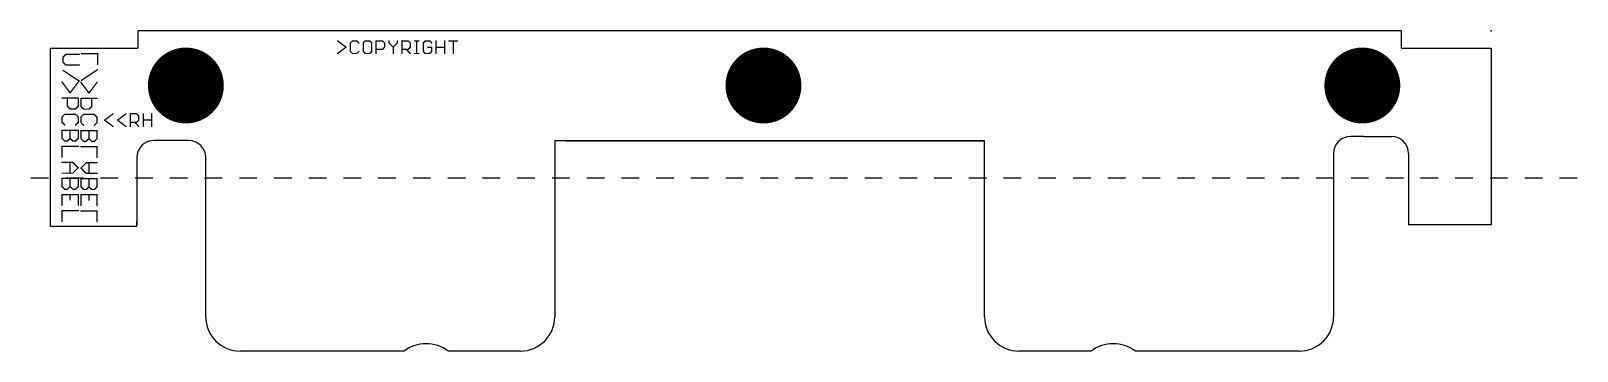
# Model space of a CAD drawing. Extents: x 1.4 to 91.4, y 5.5 to 24.1.
import ezdxf

# ---------------------------------------------------------------- set-up
doc = ezdxf.new("R2010")
doc.units = 0
for name, color, linetype in [('17', 82, 'CONTINUOUS'), ('20', 7, 'CONTINUOUS'), ('21', 253, 'CONTINUOUS'), ('22', 253, 'CONTINUOUS'), ('23', 7, 'CONTINUOUS'), ('25', 253, 'CONTINUOUS'), ('29', 253, 'CONTINUOUS'), ('30', 253, 'CONTINUOUS'), ('44', 253, 'CONTINUOUS'), ('48', 253, 'CONTINUOUS')]:
    doc.layers.add(name, color=color, linetype=linetype)

# ---------------------------------------------------------------- blocks, each defined once
blk = doc.blocks.new('ROUNDP')
at = {"const_width": 0.5}
blk.add_lwpolyline([(0, -0.25, 1), (0, 0.25, 1), (0, -0.25)], format="xyb", dxfattribs=at)

msp = doc.modelspace()

# ---------------------------------------------------------------- linework, layer by layer
at = {"layer": '20'}
for p, q in [((81.145, 24.13), (7.575, 24.13)), ((7.575, 24.13), (7.575, 23.13)), ((81.145, 23.13), (81.145, 24.13)), ((2.5041, 12.83), (2.5041, 23.13)), ((2.5041, 23.13), (7.575, 23.13)), ((81.145, 23.13), (86.36, 23.13)), ((86.36, 23.13), (86.36, 12.83)), ((10.0951, 17.7506), (8.5201, 17.7506)), ((10.536, 17.7506), (10.0951, 17.7506)), ((32.451, 17.7315), (31.8532, 17.7315)), ((56.8668, 17.7315), (31.8532, 17.7315)), ((31.8532, 17.7315), (31.8532, 7.486)), ((32.451, 17.7315), (56.269, 17.7315)), ((56.269, 17.7315), (56.8668, 17.7315)), ((56.8668, 7.486), (56.8668, 17.7315)), ((78.9751, 17.9886), (78.184, 17.9886)), ((78.9751, 17.9886), (80.5501, 17.9886)), ((7.5201, 16.7506), (7.5201, 12.83)), ((11.536, 12.7635), (11.536, 16.7506)), ((77.184, 16.9886), (77.184, 12.7635)), ((81.5501, 16.9886), (81.5501, 12.83)), ((2.5041, 12.735), (2.5041, 13.035)), ((7.5201, 12.735), (2.5041, 12.735)), ((7.5201, 12.735), (7.5201, 13.035)), ((11.536, 7.486), (11.536, 12.7635)), ((77.184, 12.7635), (77.184, 7.486)), ((86.36, 12.83), (81.5501, 12.83)), ((23.0699, 5.486), (13.536, 5.486)), ((29.8532, 5.486), (25.6504, 5.486)), ((63.0698, 5.486), (58.8668, 5.486)), ((75.184, 5.486), (65.6504, 5.486))]:
    msp.add_line(p, q, dxfattribs=at)
for centre, radius, start, end in [((8.5201, 16.7506), 1, 90, 180), ((10.536, 16.7506), 1, 0, 90), ((78.184, 16.9886), 1, 90, 180), ((80.5501, 16.9886), 1, 0, 90), ((13.536, 7.486), 2, 180, 270), ((29.8532, 7.486), 2, 270, 0), ((58.8668, 7.486), 2, 180, 270), ((75.184, 7.486), 2, 270, 0), ((24.3602, 3.755), 2.159, 53.3006, 126.6994), ((64.3601, 3.755), 2.159, 53.3006, 126.6994)]:
    msp.add_arc(centre, radius, start, end, dxfattribs=at)
at = {"layer": '21', "const_width": 0.0762}
for points in [[(3.3924, 22.7669), (3.2356, 22.6101)], [(3.2356, 22.6101), (3.2356, 22.2966)], [(4.1762, 22.7669), (3.3924, 22.7669)], [(3.2356, 22.2966), (3.3924, 22.1398)], [(3.2356, 21.8314), (4.1762, 21.2043)], [(3.3924, 22.1398), (4.1762, 22.1398)], [(3.6434, 20.5236), (3.1731, 21.1507)], [(4.1137, 21.1507), (3.6434, 20.5236)], [(3.1731, 20.2151), (4.1137, 20.2151)], [(3.4866, 19.7448), (3.4866, 20.2151)], [(4.1137, 20.2151), (4.1137, 19.7448)], [(3.3299, 19.2796), (3.1731, 19.1228)], [(3.1731, 19.1228), (3.1731, 18.8093)], [(3.9569, 19.2796), (3.3299, 19.2796)], [(3.6434, 19.5881), (3.4866, 19.7448)], [(3.9569, 19.5881), (3.6434, 19.5881)], [(4.1137, 19.7448), (3.9569, 19.5881)], [(4.1137, 19.1228), (3.9569, 19.2796)], [(4.1137, 18.8093), (4.1137, 19.1228)], [(6.1431, 19.3023), (5.6516, 18.9337)], [(5.6516, 18.9337), (6.1431, 18.5651)], [(6.8915, 19.3023), (6.4, 18.9337)], [(6.4, 18.9337), (6.8915, 18.5651)], [(7.1484, 18.5651), (7.1484, 19.3023)], [(7.1484, 19.3023), (7.517, 19.3023)], [(7.517, 19.3023), (7.6399, 19.1794)], [(7.6399, 18.9337), (7.517, 18.8108)], [(7.6399, 19.1794), (7.6399, 18.9337)], [(7.8968, 18.5651), (7.8968, 19.3023)], [(7.8968, 18.9337), (8.3883, 18.9337)], [(8.3883, 19.3023), (8.3883, 18.5651)], [(3.1731, 18.8093), (3.3299, 18.6525)], [(3.1731, 18.3441), (4.1137, 18.3441)], [(3.1731, 17.8738), (3.1731, 18.3441)], [(3.6434, 18.3441), (3.6434, 17.8738)], [(3.9569, 18.6525), (4.1137, 18.8093)], [(4.1137, 18.3441), (4.1137, 17.8738)], [(7.517, 18.8108), (7.1484, 18.8108)], [(7.3942, 18.8108), (7.6399, 18.5651)], [(3.3299, 17.717), (3.1731, 17.8738)], [(4.1137, 17.4086), (3.1731, 17.4086)], [(3.1731, 17.4086), (3.1731, 16.7815)], [(3.4866, 17.717), (3.3299, 17.717)], [(3.6434, 17.8738), (3.4866, 17.717)], [(3.8002, 17.717), (3.6434, 17.8738)], [(3.9569, 17.717), (3.8002, 17.717)], [(4.1137, 17.8738), (3.9569, 17.717)], [(3.1731, 16.4731), (3.8002, 16.4731)], [(3.6434, 16.4731), (3.6434, 15.846)], [(3.8002, 16.4731), (4.1137, 16.1595)], [(3.8002, 15.846), (3.1731, 15.846)], [(3.1731, 15.5375), (4.1137, 15.5375)], [(3.1731, 15.0672), (3.1731, 15.5375)], [(3.6434, 15.5375), (3.6434, 15.0672)], [(4.1137, 16.1595), (3.8002, 15.846)], [(4.1137, 15.5375), (4.1137, 15.0672)], [(3.3299, 14.9105), (3.1731, 15.0672)], [(4.1137, 14.602), (3.1731, 14.602)], [(3.1731, 14.602), (3.1731, 13.975)], [(3.4866, 14.9105), (3.3299, 14.9105)], [(3.6434, 15.0672), (3.4866, 14.9105)], [(3.8002, 14.9105), (3.6434, 15.0672)], [(3.6434, 14.602), (3.6434, 14.2885)], [(3.9569, 14.9105), (3.8002, 14.9105)], [(4.1137, 15.0672), (3.9569, 14.9105)], [(4.1137, 13.975), (4.1137, 14.602)], [(4.1137, 13.6665), (3.1731, 13.6665)], [(3.1731, 13.6665), (3.1731, 13.0394)]]:
    msp.add_lwpolyline(points, dxfattribs=at)
at = {"layer": '21', "const_width": 0.0381}
for points in [[(3.2221, 22.6236, 1), (3.2491, 22.5967)], [(3.2547, 22.6101, 1), (3.2166, 22.6101)], [(3.3924, 22.7859, 1), (3.3924, 22.7478)], [(3.4058, 22.7534, 1), (3.3789, 22.7804)], [(4.1762, 22.7478, 1), (4.1762, 22.7859)], [(3.2491, 22.3101, 1), (3.2221, 22.2831)], [(3.2462, 21.8472, 1), (3.225, 21.8155)], [(3.2166, 22.2966, 1), (3.2547, 22.2966)], [(3.3924, 22.1589, 1), (3.3924, 22.1208)], [(3.3789, 22.1264, 1), (3.4058, 22.1533)], [(4.1762, 22.1208, 1), (4.1762, 22.1589)], [(3.1883, 21.1621, 1), (3.1579, 21.1392)], [(4.1289, 21.1392, 1), (4.0985, 21.1621)], [(4.1656, 21.1885, 1), (4.1868, 21.2202)], [(3.1731, 20.2342, 1), (3.1731, 20.1961)], [(3.5057, 20.2151, 1), (3.4676, 20.2151)], [(3.6282, 20.535, 1), (3.6586, 20.5122)], [(3.6282, 20.5122, 1), (3.6586, 20.535)], [(4.1328, 20.2151, 1), (4.0947, 20.2151)], [(4.1137, 20.1961, 1), (4.1137, 20.2342)], [(3.1596, 19.1363, 1), (3.1866, 19.1094)], [(3.1922, 19.1228, 1), (3.1541, 19.1228)], [(3.3299, 19.2987, 1), (3.3299, 19.2606)], [(3.3433, 19.2661, 1), (3.3164, 19.2931)], [(3.5001, 19.7583, 1), (3.4732, 19.7314)], [(3.4676, 19.7448, 1), (3.5057, 19.7448)], [(3.6434, 19.6071, 1), (3.6434, 19.569)], [(3.6299, 19.5746, 1), (3.6569, 19.6015)], [(3.9704, 19.2931, 1), (3.9435, 19.2661)], [(3.9435, 19.6015, 1), (3.9704, 19.5746)], [(3.9569, 19.569, 1), (3.9569, 19.6071)], [(3.9569, 19.2606, 1), (3.9569, 19.2987)], [(4.0947, 19.7448, 1), (4.1328, 19.7448)], [(4.1328, 19.1228, 1), (4.0947, 19.1228)], [(4.1272, 19.7314, 1), (4.1002, 19.7583)], [(4.1002, 19.1094, 1), (4.1272, 19.1363)], [(5.663, 18.9489, 1), (5.6402, 18.9185)], [(5.6402, 18.9489, 1), (5.663, 18.9185)], [(6.1545, 19.2871, 1), (6.1317, 19.3176)], [(6.4114, 18.9489, 1), (6.3886, 18.9185)], [(6.3886, 18.9489, 1), (6.4114, 18.9185)], [(6.9029, 19.2871, 1), (6.8801, 19.3176)], [(7.1484, 19.3214, 1), (7.1484, 19.2833)], [(7.1675, 19.3023, 1), (7.1294, 19.3023)], [(7.5305, 19.3158, 1), (7.5036, 19.2888)], [(7.517, 19.2833, 1), (7.517, 19.3214)], [(7.659, 19.1794, 1), (7.6209, 19.1794)], [(7.6209, 18.9337, 1), (7.659, 18.9337)], [(7.6534, 18.9202, 1), (7.6264, 18.9472)], [(7.6264, 19.166, 1), (7.6534, 19.1929)], [(7.9159, 19.3023, 1), (7.8778, 19.3023)], [(7.8968, 18.9527, 1), (7.8968, 18.9146)], [(8.4074, 19.3023, 1), (8.3693, 19.3023)], [(8.3883, 18.9146, 1), (8.3883, 18.9527)], [(3.1866, 18.8228, 1), (3.1596, 18.7958)], [(3.1731, 18.3631, 1), (3.1731, 18.325)], [(3.1541, 18.8093, 1), (3.1922, 18.8093)], [(3.1922, 18.3441, 1), (3.1541, 18.3441)], [(3.3164, 18.6391, 1), (3.3433, 18.666)], [(3.6625, 18.3441, 1), (3.6244, 18.3441)], [(3.9435, 18.666, 1), (3.9704, 18.6391)], [(4.0947, 18.8093, 1), (4.1328, 18.8093)], [(4.1328, 18.3441, 1), (4.0947, 18.3441)], [(4.1272, 18.7958, 1), (4.1002, 18.8228)], [(4.1137, 18.325, 1), (4.1137, 18.3631)], [(6.1317, 18.5498, 1), (6.1545, 18.5803)], [(6.8801, 18.5498, 1), (6.9029, 18.5803)], [(7.1484, 18.8299, 1), (7.1484, 18.7918)], [(7.1294, 18.5651, 1), (7.1675, 18.5651)], [(7.4076, 18.8243, 1), (7.3807, 18.7974)], [(7.5036, 18.8243, 1), (7.5305, 18.7974)], [(7.517, 18.7918, 1), (7.517, 18.8299)], [(7.6264, 18.5516, 1), (7.6534, 18.5786)], [(7.8778, 18.5651, 1), (7.9159, 18.5651)], [(8.3693, 18.5651, 1), (8.4074, 18.5651)], [(3.1866, 17.8873, 1), (3.1596, 17.8603)], [(3.1731, 17.4276, 1), (3.1731, 17.3895)], [(3.1541, 17.8738, 1), (3.1922, 17.8738)], [(3.1922, 17.4086, 1), (3.1541, 17.4086)], [(3.3299, 17.7361, 1), (3.3299, 17.698)], [(3.3164, 17.7036, 1), (3.3433, 17.7305)], [(3.4732, 17.7305, 1), (3.5001, 17.7036)], [(3.4866, 17.698, 1), (3.4866, 17.7361)], [(3.6569, 17.8873, 1), (3.6299, 17.8603)], [(3.6244, 17.8738, 1), (3.6625, 17.8738)], [(3.6569, 17.8603, 1), (3.6299, 17.8873)], [(3.8002, 17.7361, 1), (3.8002, 17.698)], [(3.7867, 17.7036, 1), (3.8136, 17.7305)], [(3.9435, 17.7305, 1), (3.9704, 17.7036)], [(3.9569, 17.698, 1), (3.9569, 17.7361)], [(4.0947, 17.8738, 1), (4.1328, 17.8738)], [(4.1272, 17.8603, 1), (4.1002, 17.8873)], [(4.1137, 17.3895, 1), (4.1137, 17.4276)], [(3.1731, 16.4921, 1), (3.1731, 16.454)], [(3.1541, 16.7815, 1), (3.1922, 16.7815)], [(3.6625, 16.4731, 1), (3.6244, 16.4731)], [(3.8136, 16.4865, 1), (3.7867, 16.4596)], [(3.8002, 16.454, 1), (3.8002, 16.4921)], [(3.1731, 15.865, 1), (3.1731, 15.8269)], [(3.1731, 15.5566, 1), (3.1731, 15.5185)], [(3.1922, 15.5375, 1), (3.1541, 15.5375)], [(3.6244, 15.846, 1), (3.6625, 15.846)], [(3.6625, 15.5375, 1), (3.6244, 15.5375)], [(3.7867, 15.8595, 1), (3.8136, 15.8325)], [(3.8002, 15.8269, 1), (3.8002, 15.865)], [(4.1328, 15.5375, 1), (4.0947, 15.5375)], [(4.1272, 16.1461, 1), (4.1002, 16.173)], [(4.1002, 16.1461, 1), (4.1272, 16.173)], [(4.1137, 15.5185, 1), (4.1137, 15.5566)], [(3.1866, 15.0807, 1), (3.1596, 15.0538)], [(3.1731, 14.6211, 1), (3.1731, 14.583)], [(3.1541, 15.0672, 1), (3.1922, 15.0672)], [(3.1922, 14.602, 1), (3.1541, 14.602)], [(3.3299, 14.9295, 1), (3.3299, 14.8914)], [(3.3164, 14.897, 1), (3.3433, 14.9239)], [(3.4732, 14.9239, 1), (3.5001, 14.897)], [(3.4866, 14.8914, 1), (3.4866, 14.9295)], [(3.6569, 15.0807, 1), (3.6299, 15.0538)], [(3.6244, 15.0672, 1), (3.6625, 15.0672)], [(3.6625, 14.602, 1), (3.6244, 14.602)], [(3.6569, 15.0538, 1), (3.6299, 15.0807)], [(3.8002, 14.9295, 1), (3.8002, 14.8914)], [(3.7867, 14.897, 1), (3.8136, 14.9239)], [(3.9435, 14.9239, 1), (3.9704, 14.897)], [(3.9569, 14.8914, 1), (3.9569, 14.9295)], [(4.0947, 15.0672, 1), (4.1328, 15.0672)], [(4.1328, 14.602, 1), (4.0947, 14.602)], [(4.1272, 15.0538, 1), (4.1002, 15.0807)], [(4.1137, 14.583, 1), (4.1137, 14.6211)], [(3.1731, 13.6856, 1), (3.1731, 13.6475)], [(3.1541, 13.975, 1), (3.1922, 13.975)], [(3.1922, 13.6665, 1), (3.1541, 13.6665)], [(3.6244, 14.2885, 1), (3.6625, 14.2885)], [(4.0947, 13.975, 1), (4.1328, 13.975)], [(4.1137, 13.6475, 1), (4.1137, 13.6856)], [(3.1541, 13.0394, 1), (3.1922, 13.0394)]]:
    msp.add_lwpolyline(points, format="xyb", dxfattribs=at)
at = {"layer": '22', "const_width": 0.0762}
for points in [[(4.3, 22.8107), (5.2407, 22.8107)], [(5.2407, 22.8107), (5.2407, 22.1836)], [(5.2407, 21.8751), (4.3, 21.2481)], [(4.2688, 21.1357), (4.7391, 20.5086)], [(4.7391, 20.5086), (5.2094, 21.1357)], [(5.2094, 20.2001), (4.2688, 20.2001)], [(4.2688, 20.2001), (4.2688, 19.7298)], [(4.8959, 19.7298), (4.8959, 20.2001)], [(4.2688, 19.7298), (4.4256, 19.5731)], [(4.2688, 19.1078), (4.4256, 19.2646)], [(4.2688, 18.7943), (4.2688, 19.1078)], [(4.4256, 19.5731), (4.7391, 19.5731)], [(4.4256, 19.2646), (5.0526, 19.2646)], [(4.7391, 19.5731), (4.8959, 19.7298)], [(5.0526, 19.2646), (5.2094, 19.1078)], [(5.2094, 19.1078), (5.2094, 18.7943)], [(4.4256, 18.6375), (4.2688, 18.7943)], [(5.2094, 18.3291), (4.2688, 18.3291)], [(4.2688, 18.3291), (4.2688, 17.8588)], [(4.7391, 18.3291), (4.7391, 17.8588)], [(5.2094, 18.7943), (5.0526, 18.6375)], [(5.2094, 17.8588), (5.2094, 18.3291)], [(4.2688, 17.8588), (4.4256, 17.702)], [(4.2688, 17.3936), (5.2094, 17.3936)], [(4.4256, 17.702), (4.5823, 17.702)], [(4.5823, 17.702), (4.7391, 17.8588)], [(4.7391, 17.8588), (4.8959, 17.702)], [(4.8959, 17.702), (5.0526, 17.702)], [(5.0526, 17.702), (5.2094, 17.8588)], [(5.2094, 17.3936), (5.2094, 16.7665)], [(4.5823, 16.4581), (4.2688, 16.1445)], [(5.2094, 16.4581), (4.5823, 16.4581)], [(4.7391, 16.4581), (4.7391, 15.831)], [(4.2688, 16.1445), (4.5823, 15.831)], [(5.2094, 15.5225), (4.2688, 15.5225)], [(4.2688, 15.5225), (4.2688, 15.0522)], [(4.5823, 15.831), (5.2094, 15.831)], [(4.7391, 15.5225), (4.7391, 15.0522)], [(5.2094, 15.0522), (5.2094, 15.5225)], [(4.2688, 15.0522), (4.4256, 14.8955)], [(4.2688, 13.96), (4.2688, 14.587)], [(4.2688, 14.587), (5.2094, 14.587)], [(4.4256, 14.8955), (4.5823, 14.8955)], [(4.5823, 14.8955), (4.7391, 15.0522)], [(4.7391, 15.0522), (4.8959, 14.8955)], [(4.7391, 14.587), (4.7391, 14.2735)], [(4.8959, 14.8955), (5.0526, 14.8955)], [(5.0526, 14.8955), (5.2094, 15.0522)], [(5.2094, 14.587), (5.2094, 13.96)], [(4.2688, 13.6515), (5.2094, 13.6515)], [(5.2094, 13.6515), (5.2094, 13.0244)]]:
    msp.add_lwpolyline(points, dxfattribs=at)
at = {"layer": '22', "const_width": 0.0381}
for points in [[(4.3, 22.8297, 1), (4.3, 22.7916)], [(5.2597, 22.8107, 1), (5.2216, 22.8107)], [(5.2407, 22.7916, 1), (5.2407, 22.8297)], [(5.2216, 22.1836, 1), (5.2597, 22.1836)], [(5.2512, 21.8593, 1), (5.2301, 21.891)], [(4.284, 21.1471, 1), (4.2536, 21.1242)], [(4.2895, 21.2639, 1), (4.3106, 21.2322)], [(5.2246, 21.1242, 1), (5.1942, 21.1471)], [(4.2878, 20.2001, 1), (4.2497, 20.2001)], [(4.2688, 20.2192, 1), (4.2688, 20.1811)], [(4.7239, 20.52, 1), (4.7543, 20.4972)], [(4.7239, 20.4972, 1), (4.7543, 20.52)], [(4.9149, 20.2001, 1), (4.8768, 20.2001)], [(5.2094, 20.1811, 1), (5.2094, 20.2192)], [(4.2497, 19.7298, 1), (4.2878, 19.7298)], [(4.2878, 19.1078, 1), (4.2497, 19.1078)], [(4.2823, 19.7433, 1), (4.2553, 19.7164)], [(4.2553, 19.1213, 1), (4.2823, 19.0944)], [(4.4256, 19.5921, 1), (4.4256, 19.554)], [(4.4256, 19.2837, 1), (4.4256, 19.2456)], [(4.439, 19.2511, 1), (4.4121, 19.2781)], [(4.4121, 19.5596, 1), (4.439, 19.5865)], [(4.7256, 19.5865, 1), (4.7526, 19.5596)], [(4.7391, 19.554, 1), (4.7391, 19.5921)], [(4.8768, 19.7298, 1), (4.9149, 19.7298)], [(4.9093, 19.7164, 1), (4.8824, 19.7433)], [(5.0661, 19.2781, 1), (5.0392, 19.2511)], [(5.0526, 19.2456, 1), (5.0526, 19.2837)], [(5.2285, 19.1078, 1), (5.1904, 19.1078)], [(5.1959, 19.0944, 1), (5.2229, 19.1213)], [(4.2497, 18.7943, 1), (4.2878, 18.7943)], [(4.2878, 18.3291, 1), (4.2497, 18.3291)], [(4.2823, 18.8078, 1), (4.2553, 18.7808)], [(4.2688, 18.3481, 1), (4.2688, 18.31)], [(4.4121, 18.6241, 1), (4.439, 18.651)], [(4.7582, 18.3291, 1), (4.7201, 18.3291)], [(5.0392, 18.651, 1), (5.0661, 18.6241)], [(5.1904, 18.7943, 1), (5.2285, 18.7943)], [(5.2285, 18.3291, 1), (5.1904, 18.3291)], [(5.2229, 18.7808, 1), (5.1959, 18.8078)], [(5.2094, 18.31, 1), (5.2094, 18.3481)], [(4.2497, 17.8588, 1), (4.2878, 17.8588)], [(4.2823, 17.8723, 1), (4.2553, 17.8453)], [(4.2688, 17.4126, 1), (4.2688, 17.3745)], [(4.4256, 17.7211, 1), (4.4256, 17.683)], [(4.4121, 17.6886, 1), (4.439, 17.7155)], [(4.5689, 17.7155, 1), (4.5958, 17.6886)], [(4.5823, 17.683, 1), (4.5823, 17.7211)], [(4.7526, 17.8723, 1), (4.7256, 17.8453)], [(4.7201, 17.8588, 1), (4.7582, 17.8588)], [(4.7526, 17.8453, 1), (4.7256, 17.8723)], [(4.8959, 17.7211, 1), (4.8959, 17.683)], [(4.8824, 17.6886, 1), (4.9093, 17.7155)], [(5.0392, 17.7155, 1), (5.0661, 17.6886)], [(5.0526, 17.683, 1), (5.0526, 17.7211)], [(5.1904, 17.8588, 1), (5.2285, 17.8588)], [(5.2285, 17.3936, 1), (5.1904, 17.3936)], [(5.2229, 17.8453, 1), (5.1959, 17.8723)], [(5.2094, 17.3745, 1), (5.2094, 17.4126)], [(4.5823, 16.4771, 1), (4.5823, 16.439)], [(4.5958, 16.4446, 1), (4.5689, 16.4715)], [(4.7582, 16.4581, 1), (4.7201, 16.4581)], [(5.1904, 16.7665, 1), (5.2285, 16.7665)], [(5.2094, 16.439, 1), (5.2094, 16.4771)], [(4.2878, 15.5225, 1), (4.2497, 15.5225)], [(4.2823, 16.158, 1), (4.2553, 16.1311)], [(4.2553, 16.158, 1), (4.2823, 16.1311)], [(4.2688, 15.5416, 1), (4.2688, 15.5035)], [(4.5823, 15.85, 1), (4.5823, 15.8119)], [(4.5689, 15.8175, 1), (4.5958, 15.8445)], [(4.7201, 15.831, 1), (4.7582, 15.831)], [(4.7582, 15.5225, 1), (4.7201, 15.5225)], [(5.2285, 15.5225, 1), (5.1904, 15.5225)], [(5.2094, 15.8119, 1), (5.2094, 15.85)], [(5.2094, 15.5035, 1), (5.2094, 15.5416)], [(4.2497, 15.0522, 1), (4.2878, 15.0522)], [(4.2878, 14.587, 1), (4.2497, 14.587)], [(4.2823, 15.0657, 1), (4.2553, 15.0388)], [(4.2688, 14.6061, 1), (4.2688, 14.568)], [(4.4256, 14.9145, 1), (4.4256, 14.8764)], [(4.4121, 14.882, 1), (4.439, 14.9089)], [(4.5689, 14.9089, 1), (4.5958, 14.882)], [(4.5823, 14.8764, 1), (4.5823, 14.9145)], [(4.7526, 15.0657, 1), (4.7256, 15.0388)], [(4.7201, 15.0522, 1), (4.7582, 15.0522)], [(4.7582, 14.587, 1), (4.7201, 14.587)], [(4.7526, 15.0388, 1), (4.7256, 15.0657)], [(4.8959, 14.9145, 1), (4.8959, 14.8764)], [(4.8824, 14.882, 1), (4.9093, 14.9089)], [(5.0392, 14.9089, 1), (5.0661, 14.882)], [(5.0526, 14.8764, 1), (5.0526, 14.9145)], [(5.1904, 15.0522, 1), (5.2285, 15.0522)], [(5.2285, 14.587, 1), (5.1904, 14.587)], [(5.2229, 15.0388, 1), (5.1959, 15.0657)], [(5.2094, 14.568, 1), (5.2094, 14.6061)], [(4.2497, 13.96, 1), (4.2878, 13.96)], [(4.2688, 13.6706, 1), (4.2688, 13.6325)], [(4.7201, 14.2735, 1), (4.7582, 14.2735)], [(5.1904, 13.96, 1), (5.2285, 13.96)], [(5.2285, 13.6515, 1), (5.1904, 13.6515)], [(5.2094, 13.6325, 1), (5.2094, 13.6706)], [(5.1904, 13.0244, 1), (5.2285, 13.0244)]]:
    msp.add_lwpolyline(points, format="xyb", dxfattribs=at)
at = {"layer": '23'}
msp.add_point((86.36, 24.13), dxfattribs=at)
at = {"layer": '25', "const_width": 0.0381}
for points in [[(19.2208, 23.5666, 1), (19.1979, 23.5361)], [(19.9768, 23.4285, 1), (19.9387, 23.4285)], [(19.9443, 23.4419, 1), (19.9712, 23.415)], [(20.0806, 23.5704, 1), (20.0806, 23.5323)], [(20.0941, 23.5379, 1), (20.0672, 23.5648)], [(20.3398, 23.5648, 1), (20.3129, 23.5379)], [(20.3264, 23.5323, 1), (20.3264, 23.5704)], [(20.4358, 23.415, 1), (20.4627, 23.4419)], [(20.7252, 23.4285, 1), (20.6871, 23.4285)], [(20.6927, 23.4419, 1), (20.7197, 23.415)], [(20.8291, 23.5704, 1), (20.8291, 23.5323)], [(20.8425, 23.5379, 1), (20.8156, 23.5648)], [(21.0883, 23.5648, 1), (21.0613, 23.5379)], [(21.0748, 23.5323, 1), (21.0748, 23.5704)], [(21.2167, 23.4285, 1), (21.1786, 23.4285)], [(21.1842, 23.415, 1), (21.2111, 23.4419)], [(21.4736, 23.5513, 1), (21.4355, 23.5513)], [(21.4546, 23.5704, 1), (21.4546, 23.5323)], [(21.8367, 23.5648, 1), (21.8097, 23.5379)], [(21.8232, 23.5323, 1), (21.8232, 23.5704)], [(21.9651, 23.4285, 1), (21.927, 23.4285)], [(21.9326, 23.415, 1), (21.9596, 23.4419)], [(22.2165, 23.4419, 1), (22.1895, 23.415)], [(22.2221, 23.5513, 1), (22.184, 23.5513)], [(22.184, 23.4285, 1), (22.2221, 23.4285)], [(22.7135, 23.5513, 1), (22.6754, 23.5513)], [(22.6754, 23.4285, 1), (22.7135, 23.4285)], [(22.708, 23.415, 1), (22.681, 23.4419)], [(22.9514, 23.5704, 1), (22.9514, 23.5323)], [(22.9705, 23.5513, 1), (22.9324, 23.5513)], [(23.3335, 23.5648, 1), (23.3066, 23.5379)], [(23.32, 23.5323, 1), (23.32, 23.5704)], [(23.462, 23.4285, 1), (23.4239, 23.4285)], [(23.4294, 23.415, 1), (23.4564, 23.4419)], [(23.6998, 23.5704, 1), (23.6998, 23.5323)], [(23.8418, 23.5513, 1), (23.8037, 23.5513)], [(23.9456, 23.5323, 1), (23.9456, 23.5704)], [(24.2178, 23.4285, 1), (24.1797, 23.4285)], [(24.1853, 23.4419, 1), (24.2123, 23.415)], [(24.3217, 23.5704, 1), (24.3217, 23.5323)], [(24.3351, 23.5379, 1), (24.3082, 23.5648)], [(24.5809, 23.5648, 1), (24.5539, 23.5379)], [(24.5674, 23.5323, 1), (24.5674, 23.5704)], [(24.6768, 23.415, 1), (24.7037, 23.4419)], [(24.9663, 23.5513, 1), (24.9282, 23.5513)], [(25.4577, 23.5513, 1), (25.4196, 23.5513)], [(25.6956, 23.5704, 1), (25.6956, 23.5323)], [(25.9604, 23.5513, 1), (25.9223, 23.5513)], [(26.1871, 23.5323, 1), (26.1871, 23.5704)], [(19.1979, 22.8293, 1), (19.2208, 22.7989)], [(19.7123, 23.1675, 1), (19.6894, 23.198)], [(19.6894, 23.1675, 1), (19.7123, 23.198)], [(19.9712, 22.9504, 1), (19.9443, 22.9235)], [(19.9387, 22.937, 1), (19.9768, 22.937)], [(20.0806, 22.8331, 1), (20.0806, 22.795)], [(20.0672, 22.8006, 1), (20.0941, 22.8276)], [(20.3129, 22.8276, 1), (20.3398, 22.8006)], [(20.3264, 22.795, 1), (20.3264, 22.8331)], [(20.4627, 22.9235, 1), (20.4358, 22.9504)], [(20.7197, 22.9504, 1), (20.6927, 22.9235)], [(20.6871, 22.937, 1), (20.7252, 22.937)], [(20.8291, 22.8331, 1), (20.8291, 22.795)], [(20.8156, 22.8006, 1), (20.8425, 22.8276)], [(21.0613, 22.8276, 1), (21.0883, 22.8006)], [(21.0748, 22.795, 1), (21.0748, 22.8331)], [(21.1786, 22.937, 1), (21.2167, 22.937)], [(21.2111, 22.9235, 1), (21.1842, 22.9504)], [(21.4546, 23.0789, 1), (21.4546, 23.0408)], [(21.4355, 22.8141, 1), (21.4736, 22.8141)], [(21.8097, 23.0733, 1), (21.8367, 23.0464)], [(21.8232, 23.0408, 1), (21.8232, 23.0789)], [(21.927, 23.1827, 1), (21.9651, 23.1827)], [(21.9596, 23.1692, 1), (21.9326, 23.1962)], [(22.4353, 23.1962, 1), (22.4622, 23.1692)], [(22.4678, 23.1827, 1), (22.4297, 23.1827)], [(22.4297, 22.8141, 1), (22.4678, 22.8141)], [(22.4353, 23.1692, 1), (22.4622, 23.1962)], [(22.9514, 23.0789, 1), (22.9514, 23.0408)], [(22.9324, 22.8141, 1), (22.9705, 22.8141)], [(23.2106, 23.0733, 1), (23.1837, 23.0464)], [(23.3066, 23.0733, 1), (23.3335, 23.0464)], [(23.32, 23.0408, 1), (23.32, 23.0789)], [(23.4239, 23.1827, 1), (23.462, 23.1827)], [(23.4564, 23.1692, 1), (23.4294, 23.1962)], [(23.4294, 22.8006, 1), (23.4564, 22.8276)], [(23.6998, 22.8331, 1), (23.6998, 22.795)], [(23.8037, 22.8141, 1), (23.8418, 22.8141)], [(23.9456, 22.795, 1), (23.9456, 22.8331)], [(24.2123, 22.9504, 1), (24.1853, 22.9235)], [(24.1797, 22.937, 1), (24.2178, 22.937)], [(24.3217, 22.8331, 1), (24.3217, 22.795)], [(24.3082, 22.8006, 1), (24.3351, 22.8276)], [(24.4445, 23.2018, 1), (24.4445, 23.1637)], [(24.5539, 22.8276, 1), (24.5809, 22.8006)], [(24.5674, 22.795, 1), (24.5674, 22.8331)], [(24.7093, 23.1827, 1), (24.6712, 23.1827)], [(24.6712, 22.937, 1), (24.7093, 22.937)], [(24.7037, 22.9235, 1), (24.6768, 22.9504)], [(24.6903, 23.1637, 1), (24.6903, 23.2018)], [(24.9472, 23.2018, 1), (24.9472, 23.1637)], [(24.9282, 22.8141, 1), (24.9663, 22.8141)], [(25.4196, 22.8141, 1), (25.4577, 22.8141)], [(25.4387, 23.1637, 1), (25.4387, 23.2018)], [(25.9223, 22.8141, 1), (25.9604, 22.8141)]]:
    msp.add_lwpolyline(points, format="xyb", dxfattribs=at)
at = {"layer": '25', "const_width": 0.0762}
for points in [[(19.2094, 23.5513), (19.7008, 23.1827)], [(20.0806, 23.5513), (19.9578, 23.4285)], [(19.9578, 23.4285), (19.9578, 22.937)], [(20.3264, 23.5513), (20.0806, 23.5513)], [(20.4492, 23.4285), (20.3264, 23.5513)], [(20.8291, 23.5513), (20.7062, 23.4285)], [(20.7062, 23.4285), (20.7062, 22.937)], [(21.0748, 23.5513), (20.8291, 23.5513)], [(21.1977, 23.4285), (21.0748, 23.5513)], [(21.1977, 22.937), (21.1977, 23.4285)], [(21.4546, 22.8141), (21.4546, 23.5513)], [(21.4546, 23.5513), (21.8232, 23.5513)], [(21.8232, 23.5513), (21.9461, 23.4285)], [(21.9461, 23.4285), (21.9461, 23.1827)], [(22.203, 23.5513), (22.203, 23.4285)], [(22.203, 23.4285), (22.4488, 23.1827)], [(22.4488, 23.1827), (22.6945, 23.4285)], [(22.6945, 23.4285), (22.6945, 23.5513)], [(22.9514, 22.8141), (22.9514, 23.5513)], [(22.9514, 23.5513), (23.32, 23.5513)], [(23.32, 23.5513), (23.4429, 23.4285)], [(23.4429, 23.4285), (23.4429, 23.1827)], [(23.6998, 23.5513), (23.9456, 23.5513)], [(23.8227, 22.8141), (23.8227, 23.5513)], [(24.3217, 23.5513), (24.1988, 23.4285)], [(24.1988, 23.4285), (24.1988, 22.937)], [(24.5674, 23.5513), (24.3217, 23.5513)], [(24.6903, 23.4285), (24.5674, 23.5513)], [(24.9472, 22.8141), (24.9472, 23.5513)], [(25.4387, 23.5513), (25.4387, 22.8141)], [(25.6956, 23.5513), (26.1871, 23.5513)], [(25.9414, 22.8141), (25.9414, 23.5513)], [(19.7008, 23.1827), (19.2094, 22.8141)], [(19.9578, 22.937), (20.0806, 22.8141)], [(20.0806, 22.8141), (20.3264, 22.8141)], [(20.3264, 22.8141), (20.4492, 22.937)], [(20.7062, 22.937), (20.8291, 22.8141)], [(20.8291, 22.8141), (21.0748, 22.8141)], [(21.0748, 22.8141), (21.1977, 22.937)], [(21.8232, 23.0598), (21.4546, 23.0598)], [(21.9461, 23.1827), (21.8232, 23.0598)], [(22.4488, 23.1827), (22.4488, 22.8141)], [(23.32, 23.0598), (22.9514, 23.0598)], [(23.1972, 23.0598), (23.4429, 22.8141)], [(23.4429, 23.1827), (23.32, 23.0598)], [(23.6998, 22.8141), (23.9456, 22.8141)], [(24.1988, 22.937), (24.3217, 22.8141)], [(24.3217, 22.8141), (24.5674, 22.8141)], [(24.6903, 23.1827), (24.4445, 23.1827)], [(24.5674, 22.8141), (24.6903, 22.937)], [(24.6903, 22.937), (24.6903, 23.1827)], [(24.9472, 23.1827), (25.4387, 23.1827)]]:
    msp.add_lwpolyline(points, dxfattribs=at)
at = {"layer": '44'}
for centre in [(10.38, 20.95), (44, 20.95), (78.86, 20.95)]:
    msp.add_circle(centre, 1.6, dxfattribs=at)
at = {"layer": '48'}
for p, q in [((2.3822, 15.554), (1.36, 15.554)), ((4.4044, 15.554), (3.3822, 15.554)), ((6.4267, 15.554), (5.4044, 15.554)), ((8.4489, 15.554), (7.4267, 15.554)), ((10.4711, 15.554), (9.4489, 15.554)), ((12.4933, 15.554), (11.4711, 15.554)), ((14.5156, 15.554), (13.4933, 15.554)), ((16.5378, 15.554), (15.5156, 15.554)), ((18.56, 15.554), (17.5378, 15.554)), ((20.5822, 15.554), (19.56, 15.554)), ((22.6044, 15.554), (21.5822, 15.554)), ((24.6267, 15.554), (23.6044, 15.554)), ((26.6489, 15.554), (25.6267, 15.554)), ((28.6711, 15.554), (27.6489, 15.554)), ((30.6933, 15.554), (29.6711, 15.554)), ((32.7156, 15.554), (31.6933, 15.554)), ((34.7378, 15.554), (33.7156, 15.554)), ((36.76, 15.554), (35.7378, 15.554)), ((38.7822, 15.554), (37.76, 15.554)), ((40.8044, 15.554), (39.7822, 15.554)), ((42.8267, 15.554), (41.8044, 15.554)), ((44.8489, 15.554), (43.8267, 15.554)), ((46.8711, 15.554), (45.8489, 15.554)), ((48.8933, 15.554), (47.8711, 15.554)), ((50.9156, 15.554), (49.8933, 15.554)), ((52.9378, 15.554), (51.9156, 15.554)), ((54.96, 15.554), (53.9378, 15.554)), ((56.9822, 15.554), (55.96, 15.554)), ((59.0044, 15.554), (57.9822, 15.554)), ((61.0267, 15.554), (60.0044, 15.554)), ((63.0489, 15.554), (62.0267, 15.554)), ((65.0711, 15.554), (64.0489, 15.554)), ((67.0933, 15.554), (66.0711, 15.554)), ((69.1156, 15.554), (68.0933, 15.554)), ((71.1378, 15.554), (70.1156, 15.554)), ((73.16, 15.554), (72.1378, 15.554)), ((75.1822, 15.554), (74.16, 15.554)), ((77.2044, 15.554), (76.1822, 15.554)), ((79.2267, 15.554), (78.2044, 15.554)), ((81.2489, 15.554), (80.2267, 15.554)), ((83.2711, 15.554), (82.2489, 15.554)), ((85.2933, 15.554), (84.2711, 15.554)), ((87.3156, 15.554), (86.2933, 15.554)), ((89.3378, 15.554), (88.3156, 15.554)), ((91.36, 15.554), (90.3378, 15.554))]:
    msp.add_line(p, q, dxfattribs=at)

# ---------------------------------------------------------------- block references
at = {"layer": '17', "xscale": 4.216, "yscale": 4.216}
for p in [(10.38, 20.95), (10.38, 20.95), (44, 20.95), (44, 20.95), (78.86, 20.95), (78.86, 20.95)]:
    msp.add_blockref('ROUNDP', p, dxfattribs=at)
at = {"layer": '29', "xscale": 4.4192, "yscale": 4.4192}
for p in [(10.38, 20.95), (44, 20.95), (78.86, 20.95)]:
    msp.add_blockref('ROUNDP', p, dxfattribs=at)
at = {"layer": '30', "xscale": 4.4192, "yscale": 4.4192}
for p in [(10.38, 20.95), (44, 20.95), (78.86, 20.95)]:
    msp.add_blockref('ROUNDP', p, dxfattribs=at)

doc.saveas('drawing.dxf')
